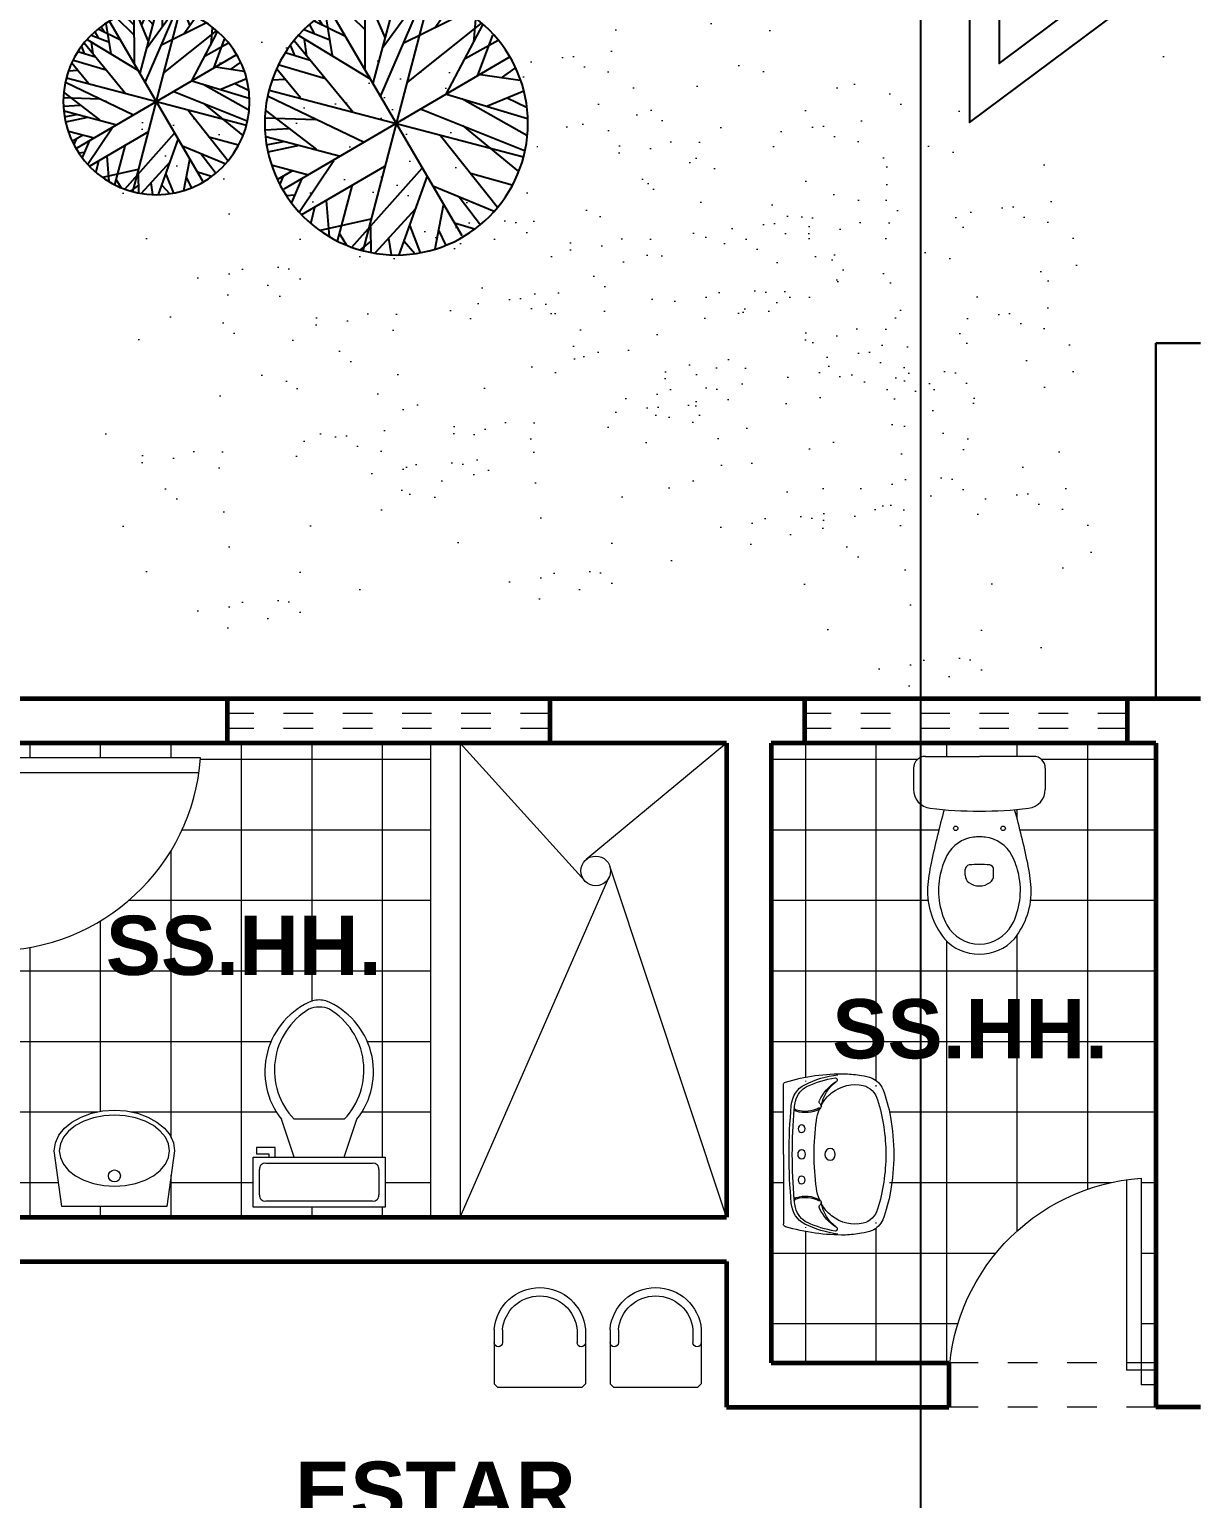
# Model space of a CAD drawing. Header units: millimetres. Extents: x 287 to 445, y 520 to 576.
# Drawn here: x 319.427 to 323.356, y 565.159 to 570.118 of the extents above; entities that cross this region are included whole.
import ezdxf

# ---------------------------------------------------------------- set-up
doc = ezdxf.new("R2010")
doc.units = ezdxf.units.MM
doc.header["$LTSCALE"] = 0.015
doc.linetypes.add('DASHED2', pattern=[9.525, 6.35, -3.175])
doc.layers.add('01 Corte', color=10, linetype='Continuous')
doc.layers.add('puntos alameda', color=94, linetype='Continuous')
for name, color, linetype, lineweight in [('Muebles', 11, 'Continuous', 20), ('Muros', 41, 'Continuous', 60), ('Muros Bajos', 20, 'Continuous', 30), ('pasto', 56, 'Continuous', 5), ('Proyecciones', 46, 'Continuous', 0), ('Puertas', 31, 'Continuous', 20), ('Texto', 133, 'Continuous', 20), ('Texturas', 38, 'Continuous', 0), ('Ventanas', 130, 'Continuous', 20)]:
    doc.layers.add(name, color=color, linetype=linetype, lineweight=lineweight)
pattern_1 = [(0, (-85.85927, 32.8258), (0, 0.238125), []), (90, (-85.85927, 32.8258), (-0.238125, 1e-17), [])]

# ---------------------------------------------------------------- blocks, each defined once
blk = doc.blocks.new('sila')
at = {"layer": 'Muebles'}
for p, q in [((422.0537, 545.4777), (421.9238, 545.3478)), ((422.0726, 545.457), (422.0418, 545.4262)), ((421.9238, 545.332), (421.9238, 545.3478)), ((422.1258, 545.1301), (421.9238, 545.332)), ((422.2715, 545.2599), (422.1416, 545.1301)), ((422.2508, 545.2788), (422.22, 545.248)), ((422.1416, 545.1301), (422.1258, 545.1301))]:
    blk.add_line(p, q, dxfattribs=at)
for centre, radius, start, end in [((422.1531, 545.3593), 0.1546, 319.9791, 130.0209), ((422.1531, 545.3593), 0.1266, 320.5027, 129.4973), ((422.0319, 545.4361), 0.014, 135, 315), ((422.2299, 545.2381), 0.014, 135, 315)]:
    blk.add_arc(centre, radius, start, end, dxfattribs=at)
blk = doc.blocks.new('P02')
at = {"layer": 'Proyecciones', "linetype": 'DASHED2'}
for p, q in [((454.1652, 543.0906), (454.8652, 543.0906)), ((454.1652, 542.9406), (454.8652, 542.9406))]:
    blk.add_line(p, q, dxfattribs=at)
at = {"layer": 'Puertas'}
for p, q in [((454.2152, 543.7138), (454.2152, 543.0156)), ((454.2652, 543.7084), (454.2652, 543.0656)), ((454.1652, 543.0656), (454.2652, 543.0656)), ((454.1652, 543.0156), (454.2152, 543.0156))]:
    blk.add_line(p, q, dxfattribs=at)
blk.add_arc((454.1652, 543.0156), 0.7, 0, 85.904, dxfattribs=at)
blk = doc.blocks.new('lavado 02')
at = {"layer": 'Muebles', "linetype": 'Continuous'}
for p, q in [((419.4792, 542.2666), (419.5047, 542.4545)), ((419.5047, 542.4545), (419.859, 542.4545)), ((419.5047, 542.4542), (419.5048, 542.4542)), ((419.8588, 542.4542), (419.859, 542.4542)), ((419.859, 542.4545), (419.885, 542.2666)), ((419.6106, 542.3771), (419.5784, 542.3661)), ((419.6455, 542.384), (419.6106, 542.3771)), ((419.6818, 542.3863), (419.6455, 542.384)), ((419.7182, 542.384), (419.6818, 542.3863)), ((419.7531, 542.3771), (419.7182, 542.384)), ((419.7853, 542.3661), (419.7531, 542.3771)), ((419.527, 542.3331), (419.5098, 542.3124)), ((419.5502, 542.3512), (419.527, 542.3331)), ((419.5784, 542.3661), (419.5502, 542.3512)), ((419.8135, 542.3512), (419.7853, 542.3661)), ((419.8367, 542.3331), (419.8135, 542.3512)), ((419.8539, 542.3124), (419.8367, 542.3331)), ((419.4992, 542.2899), (419.4961, 542.2666)), ((419.5098, 542.3124), (419.4992, 542.2899)), ((419.8645, 542.2899), (419.8539, 542.3124)), ((419.868, 542.2666), (419.8645, 542.2899)), ((419.4826, 542.2399), (419.4792, 542.2666)), ((419.4942, 542.2142), (419.4826, 542.2399)), ((419.4961, 542.2666), (419.4992, 542.2432)), ((419.4992, 542.2432), (419.5098, 542.2208)), ((419.8539, 542.2208), (419.8645, 542.2432)), ((419.8645, 542.2432), (419.868, 542.2666)), ((419.8811, 542.2399), (419.8695, 542.2142)), ((419.885, 542.2666), (419.8811, 542.2399)), ((419.5129, 542.1906), (419.4942, 542.2142)), ((419.5098, 542.2208), (419.527, 542.2001)), ((419.5382, 542.1698), (419.5129, 542.1906)), ((419.527, 542.2001), (419.5502, 542.1819)), ((419.5502, 542.1819), (419.5784, 542.167)), ((419.7853, 542.167), (419.8135, 542.1819)), ((419.8135, 542.1819), (419.8367, 542.2001)), ((419.8507, 542.1906), (419.8255, 542.1698)), ((419.8367, 542.2001), (419.8539, 542.2208)), ((419.8695, 542.2142), (419.8507, 542.1906)), ((419.569, 542.1528), (419.5382, 542.1698)), ((419.6041, 542.1402), (419.569, 542.1528)), ((419.5784, 542.167), (419.6106, 542.156)), ((419.6422, 542.1324), (419.6041, 542.1402)), ((419.6106, 542.156), (419.6455, 542.1492)), ((419.6818, 542.1298), (419.6422, 542.1324)), ((419.6455, 542.1492), (419.6818, 542.1469)), ((419.6818, 542.1469), (419.7182, 542.1492)), ((419.7215, 542.1324), (419.6818, 542.1298)), ((419.7182, 542.1492), (419.7531, 542.156)), ((419.7596, 542.1402), (419.7215, 542.1324)), ((419.7531, 542.156), (419.7853, 542.167)), ((419.7947, 542.1528), (419.7596, 542.1402)), ((419.8255, 542.1698), (419.7947, 542.1528))]:
    blk.add_line(p, q, dxfattribs=at)
blk.add_circle((419.6818, 542.3518), 0.0203, dxfattribs=at)
blk = doc.blocks.new('inodoro 02')
at = {"layer": 'Muebles'}
for p, q in [((418.6054, 542.4578, 0.0856), (418.6054, 542.9032, 0.0856)), ((418.6054, 542.9032, 0.0856), (418.7751, 542.9032, 0.0856)), ((418.6478, 542.882, 0.0856), (418.7327, 542.882, 0.0856)), ((418.7751, 542.9032, 0.0856), (418.7751, 542.4578, 0.0856)), ((418.8069, 542.8926, 0.0856), (418.7857, 542.8926, 0.0856)), ((418.7857, 542.8926, 0.0856), (418.7857, 542.8502, 0.0856)), ((418.8069, 542.829, 0.0856), (418.8069, 542.8926, 0.0856)), ((418.6266, 542.5002, 0.0856), (418.6266, 542.8608, 0.0856)), ((418.7539, 542.8608, 0.0856), (418.7539, 542.5002, 0.0856)), ((418.7857, 542.8502, 0.0856), (418.7751, 542.8502, 0.0856)), ((418.7751, 542.829, 0.0856), (418.8069, 542.829, 0.0856)), ((418.7751, 542.7654, 0.0856), (418.9024, 542.8078, 0.0856)), ((418.9024, 542.5957, 0.0856), (418.9024, 542.7654, 0.0856)), ((418.7751, 542.5957, 0.0856), (418.9024, 542.5532, 0.0856)), ((418.7327, 542.479, 0.0856), (418.6478, 542.479, 0.0856)), ((418.7751, 542.4578, 0.0856), (418.6054, 542.4578, 0.0856))]:
    blk.add_line(p, q, dxfattribs=at)
for centre, radius, start, end in [((418.6452, 542.8635, 0.0856), 0.0187, 81.8699, 188.1301), ((418.7353, 542.8635, 0.0856), 0.0187, 351.8699, 98.1301), ((419.0632, 542.6059, 0.0856), 0.2581, 22.0286, 128.5309), ((419.0682, 542.5914, 0.0856), 0.2403, 31.0532, 133.6323), ((419.1967, 542.6805, 0.0856), 0.0848, 335.7318, 24.2682), ((419.2205, 542.6805, 0.0856), 0.0848, 344.8605, 15.1395), ((419.0632, 542.7552, 0.0856), 0.2581, 231.4693, 337.9716), ((419.0682, 542.7696, 0.0856), 0.2403, 226.3679, 328.947), ((418.6452, 542.4976, 0.0856), 0.0187, 171.8699, 278.1301), ((418.7353, 542.4976, 0.0856), 0.0187, 261.8699, 8.1301)]:
    blk.add_arc(centre, radius, start, end, dxfattribs=at)
blk = doc.blocks.new('lavado01')
at = {"layer": 'Muebles'}
for q in [(431.0722, 547.9867), (431.0722, 547.5185)]:
    blk.add_line((431.0722, 547.7526), q, dxfattribs=at)
for centre, major_axis, start_param, end_param in [((430.8705, 547.1605), (0, -0.8644), 2.885319, 3.151657), ((430.7978, 547.9372), (0, -0.0778), 3.509542, 4.233442), ((430.8158, 547.913), (0, -0.0735), 3.344376, 4.377766), ((430.8276, 547.8298), (0, -0.1902), 3.251717, 3.471059), ((430.8305, 547.8326), (0, -0.1556), 2.530502, 3.344376), ((430.897, 547.3344), (0, -0.6916), 3.197279, 3.285244), ((430.8462, 547.5919), (0, -0.4322), 2.729477, 3.031053), ((430.897, 548.0045), (0, -0.00692), 3.004018, 5.780923), ((430.8263, 547.8598), (0, -0.1582), 2.058891, 2.638863), ((430.8305, 547.8883), (0, -0.1313), 1.774316, 2.565809), ((430.8462, 547.5919), (0, -0.4234), 2.745531, 3.004018), ((430.9648, 547.9108), (0, -0.0778), 1.848555, 2.745531), ((430.9695, 547.9091), (0, -0.086), 1.671495, 2.729477), ((431.063, 547.9867), (0, -0.0104), 1.570796, 2.885319), ((431.162, 547.7737), (0, -0.5187), 4.317781, 4.509376), ((431.2259, 547.7526), (0, -0.5619), 4.377766, 4.712389), ((430.8393, 547.8467), (0, -0.1383), 2.12516, 2.530502), ((430.9437, 547.9299), (0, -0.00864), 0.655353, 2.058891), ((430.8982, 547.8895), (0, -0.1556), 1.699459, 1.848555), ((431.2758, 547.7526), (0, -0.6483), 4.517416, 4.712389), ((430.954, 547.9149), (0, -0.0104), 3.796945, 5.851261), ((430.9512, 547.9082), (0, -0.00134), 2.680944, 4.925095), ((430.9984, 548.0232), (0, -0.1297), -0.432135, 0.265821), ((430.8393, 547.8467), (0, -0.1383), 1.718468, 2.006825), ((430.9984, 548.0232), (0, -0.1253), -0.432135, 0.265821), ((431.0266, 547.9126), (0, -0.0104), 0.114993, 1.263752), ((431.0263, 547.9081), (0, -0.0104), 0.265821, 1.699459), ((429.593, 547.7526), (0, -1.6303), 1.570796, 1.664023), ((429.593, 547.7526), (0, -1.6425), 1.570796, 1.671495), ((430.2769, 547.7526), (0, -0.778), 1.570796, 1.718468), ((431.2758, 547.7526), (0, -0.6483), 4.712389, 4.907362), ((431.2259, 547.7526), (0, -0.5619), -1.570796, -1.236173), ((430.2769, 547.7526), (0, -0.778), 1.423124, 1.570796), ((429.593, 547.7526), (0, -1.6303), 1.47757, 1.570796), ((429.593, 547.7526), (0, -1.6425), 1.470097, 1.570796), ((430.8393, 547.6585), (0, -0.1383), 1.134768, 1.423124), ((431.162, 547.7316), (0, -0.5187), -1.367783, -1.176189), ((430.8305, 547.6169), (0, -0.1313), 0.575783, 1.367277), ((430.8393, 547.6585), (0, -0.1383), 0.61109, 1.016433), ((430.954, 547.5904), (0, -0.0104), 3.573517, 5.627833), ((430.9437, 547.5753), (0, -0.00864), 1.082702, 2.48624), ((430.9512, 547.5971), (0, -0.00134), 4.499683, 6.743833), ((430.9984, 547.4821), (0, -0.1297), 2.875772, 3.573728), ((430.9984, 547.4821), (0, -0.1253), 2.875772, 3.573728), ((430.9695, 547.5962), (0, -0.086), 0.412116, 1.470097), ((431.0266, 547.5927), (0, -0.0104), 1.87784, 3.0266), ((431.0263, 547.5972), (0, -0.0104), 1.442133, 2.875772), ((430.8982, 547.6158), (0, -0.1556), 1.293038, 1.442133), ((430.7978, 547.568), (0, -0.0778), -1.09185, -0.36795), ((430.8158, 547.5922), (0, -0.0735), -1.236173, -0.202783), ((430.8305, 547.6727), (0, -0.1556), -0.202783, 0.61109), ((430.8263, 547.6454), (0, -0.1582), 0.502729, 1.082702), ((430.9648, 547.5945), (0, -0.0778), 0.396061, 1.293038), ((430.8276, 547.6754), (0, -0.1902), -0.329466, -0.110124), ((430.897, 548.1708), (0, -0.6916), -0.143651, -0.055686), ((430.8705, 548.3447), (0, -0.8644), -0.010064, 0.256274), ((430.8462, 547.9134), (0, -0.4322), 0.11054, 0.412116), ((430.897, 547.5008), (0, -0.00692), 3.643855, 6.42076), ((430.8462, 547.9133), (0, -0.4234), 0.137574, 0.396061), ((431.063, 547.5185), (0, -0.0104), 0.256274, 1.570796)]:
    blk.add_ellipse(centre, major_axis=major_axis, ratio=0.888889, start_param=start_param, end_param=end_param, dxfattribs=at)
for centre, major_axis in [((431.0107, 547.8391), (0, -0.013)), ((430.9147, 547.7526), (0, -0.0199)), ((431.0107, 547.7526), (0, -0.0151)), ((431.0107, 547.6662), (0, -0.013))]:
    blk.add_ellipse(centre, major_axis=major_axis, ratio=0.888889, dxfattribs=at)
blk = doc.blocks.new('Inodoro01')
at = {"layer": 'Muebles'}
for p, q in [((431.0297, 548.5726), (430.9581, 548.5726)), ((431.0697, 548.5326), (431.0697, 548.3501)), ((430.6681, 548.3981), (430.6881, 548.3981)), ((431.0697, 548.1676), (431.0697, 548.3501)), ((430.6681, 548.3021), (430.6881, 548.3021)), ((431.0297, 548.1276), (430.9581, 548.1276))]:
    blk.add_line(p, q, dxfattribs=at)
for centre in [(430.8267, 548.4301), (430.8267, 548.2701)]:
    blk.add_circle(centre, 0.0075, dxfattribs=at)
for centre, radius, start, end in [((430.9581, 548.5086), 0.064, 90, 173.2069), ((431.0297, 548.5326), 0.04, 0, 90), ((430.6163, 548.2653), 0.26, 87.6972, 128.7131), ((430.581, 547.9269), 0.6, 77.7093, 85.6206), ((430.6168, 548.2388), 0.2497, 77.6166, 117.7303), ((430.62, 548.2378), 0.25, 62.5973, 78.3805), ((430.2071, 546.064), 2.5, 74.1539, 78.4256), ((432.2887, 548.3501), 1.404, 173.2069, 180), ((430.5617, 548.3501), 0.16, 132.4362, 180), ((430.5617, 548.3501), 0.1256, 119.1161, 180), ((430.6818, 548.3571), 0.1156, 6.2419, 62.5973), ((430.6921, 548.3501), 0.06, 143.1301, 180), ((430.6681, 548.3681), 0.03, 90, 143.1301), ((430.6881, 548.3831), 0.015, 6.6492, 90), ((430.4051, 548.3501), 0.3, 0, 6.6492), ((430.5617, 548.3501), 0.16, 180, 227.5638), ((430.5617, 548.3501), 0.1256, 180, 240.8839), ((430.6921, 548.3501), 0.06, 180, 216.8699), ((430.4051, 548.3501), 0.3, 353.3508, 0), ((430.6818, 548.3431), 0.1156, 297.4027, 353.7581), ((430.6178, 548.3501), 0.18, 0, 6.2419), ((430.6178, 548.3501), 0.18, 353.7581, 0), ((432.2887, 548.3501), 1.404, 180, 186.7931), ((430.6681, 548.3321), 0.03, 216.8699, 270), ((430.6881, 548.3171), 0.015, 270, 353.3508), ((430.6163, 548.4349), 0.26, 231.2869, 272.3028), ((430.6168, 548.4614), 0.2497, 242.2697, 282.3834), ((430.62, 548.4624), 0.25, 281.6195, 297.4027), ((430.2071, 550.6363), 2.5, 281.5744, 285.8461), ((430.581, 548.7734), 0.6, 274.3794, 282.2907), ((430.9581, 548.1916), 0.064, 186.7931, 270), ((431.0297, 548.1676), 0.04, 270, 0)]:
    blk.add_arc(centre, radius, start, end, dxfattribs=at)
blk = doc.blocks.new('Tree - deciduous plan')
for p, q in [((-26.4472, 46.5894), (-26.2712, 53.8116)), ((-22.0458, 42.0753), (-16.5881, 57.6486)), ((-21.1656, 55.8436), (-0.0388, 45.0094)), ((-12.5388, 54.9406), (-7.9613, 59.4546)), ((-12.3627, 32.1443), (-12.5388, 58.7776)), ((-5.3205, 59.6806), (16.5105, 16.7963)), ((2.426, 54.9406), (-1.4472, 59.9056)), ((0, 59.9996), (0, -60)), ((0.4894, 48.6208), (3.6584, 59.6806)), ((18.2711, 35.5298), (5.419, 59.6806)), ((9.8203, 51.5549), (12.8133, 58.5516)), ((19.6795, 19.5047), (16.3344, 57.6486)), ((17.0387, 51.1035), (23.2006, 55.1666)), ((17.7429, 43.6552), (25.4894, 54.2636)), ((-37.0107, 47.0408), (-35.25, 35.5298)), ((-32.6092, 50.4264), (-23.2782, 23.5674)), ((-31.2008, 51.1035), (-0.2149, 20.1818)), ((31.6513, 50.8778), (30.2429, 30.5643)), ((31.1232, 42.5267), (35.8767, 48.1693)), ((-43.8768, 36.4326), (-44.405, 40.2696)), ((42, 42), (-42, -42)), ((42, -42), (-42, 42)), ((-40.1797, 44.558), (-36.4825, 43.2038)), ((-45.8134, 38.2383), (-40.5318, 33.0471)), ((36.2288, 25.1474), (48.9049, 35.0784)), ((37.1091, 37.1098), (46.6161, 37.5612)), ((-53.2078, 27.4044), (-40.1797, 20.859)), ((-49.8627, 32.8214), (-32.7853, 32.8214)), ((23.3767, 23.3417), (53.3063, 27.4044)), ((-32.2571, 20.6333), (-59.1937, 9.348)), ((-56.0247, 20.859), (-20.8134, 20.859)), ((-54.7923, 24.4702), (-47.75, 21.0847)), ((54.3626, 25.3731), (20.9119, 0.3198)), ((-57.081, 17.9248), (-47.0458, 14.7649)), ((38.5175, 13.4107), (58.2359, 13.6364)), ((-59.7219, 2.8025), (-12.0106, 12.0565)), ((-58.6656, 12.7336), (-35.9543, 7.5424)), ((29.3626, -6.6771), (59.4682, 7.091)), ((-54.6162, -24.7335), (-20.2853, 0.0941)), ((-60, 0), (60, 0)), ((-59.7219, -4.8714), (-54.2641, -6.6771)), ((-45.2853, -0.1316), (-59.0177, -10.0627)), ((9.2922, -9.1598), (59.6443, -2.8401)), ((-58.4895, -12.3197), (-36.4825, -11.6426)), ((-10.074, -10.0627), (-2.5036, -59.7178)), ((26.3697, -18.4138), (58.9401, -9.8369)), ((-57.081, -18.4138), (-45.2853, -17.9624)), ((-52.6797, -18.188), (-55.4966, -22.0251)), ((-53.2078, -27.442), (-16.7641, -16.6081)), ((-47.2219, -19.3166), (-50.2148, -26.3135)), ((-14.8275, -15.0282), (-14.6515, -57.6865)), ((-0.0388, -19.0909), (25.8415, -53.8495)), ((18.6232, -18.6394), (26.7218, -53.3981)), ((18.7992, -18.6394), (57.3556, -17.2853)), ((38.1654, -18.188), (52.426, -29.0219)), ((-35.9543, -22.4765), (-44.0529, -40.5329)), ((-19.9331, -20.2194), (-28.5599, -52.721)), ((45.9119, -24.0564), (55.595, -22.2508)), ((-38.9472, -29.0219), (-51.4472, -30.6018)), ((-46.5177, -30.1504), (-49.5106, -33.536)), ((-32.4331, -32.4075), (-48.1021, -35.5674)), ((-14.6515, -32.1818), (-3.912, -59.4922)), ((30.419, -30.1504), (32.3556, -50.0125)), ((31.4753, -31.279), (49.6091, -33.3103)), ((41.5105, -32.6332), (46.088, -38.0501)), ((-43.7008, -34.6645), (-46.6937, -37.373)), ((-24.6867, -37.8244), (-38.7712, -45.7241)), ((-14.6515, -36.2445), (-27.6797, -52.9467)), ((-6.2008, -36.2445), (17.919, -57.0094)), ((22.8485, -36.4702), (35.3485, -48.4326)), ((-26.2712, -43.9185), (-34.7219, -48.6583)), ((-21.5177, -45.4984), (-19.9331, -56.1065)), ((5.9471, -46.6269), (10.5246, -58.5893)), ((24.7852, -44.8213), (23.0246, -54.978)), ((-14.6515, -47.3041), (-25.0388, -54.3009)), ((-8.4895, -47.5298), (-11.4825, -58.5893)), ((-6.3768, -52.721), (-9.3698, -58.815)), ((8.4119, -53.1724), (3.8344, -59.4922))]:
    blk.add_line(p, q)
blk.add_circle((0, 0), 60)

msp = doc.modelspace()

# ---------------------------------------------------------------- hatches: boundary and pattern name
at = {"layer": 'pasto', "ltscale": 0.3}
h = msp.add_hatch(dxfattribs=at)
h.set_pattern_fill('AR-SAND', color=256, scale=0.008, style=0)
h.set_pattern_definition([(37.5, (339.50892, 350.51478), (-0.01280025, 0.3915306), [0, -0.308864, 0, -0.34544, 0, -0.3302]), (7.5, (339.5089, 350.5148), (0.3596186, 0.5734601), [0, -0.166624, 0, -0.278384, 0, -0.10668]), (327.5, (339.259, 350.51478), (0.6327939, 0.00114975), [0, -0.1016, 0, -0.36576, 0, -0.47752]), (317.5, (339.259, 350.5148), (0.6108452, 0.1783435), [0, -0.0508, 0, -0.239776, 0, -0.27432])])
edge = h.paths.add_edge_path()
edge.add_arc((323.573, 570.3692), 0.5882, 0, 360)
h = msp.add_hatch(dxfattribs=at)
h.set_pattern_fill('AR-SAND', color=256, scale=0.008, style=0)
h.set_pattern_definition([(37.5, (336.8404, 350.0576), (-0.01280025, 0.3915306), [0, -0.308864, 0, -0.34544, 0, -0.3302]), (7.5, (336.8404, 350.0576), (0.3596186, 0.5734601), [0, -0.166624, 0, -0.278384, 0, -0.10668]), (327.5, (336.59047, 350.0576), (0.6327939, 0.00114975), [0, -0.1016, 0, -0.36576, 0, -0.47752]), (317.5, (336.5905, 350.0576), (0.6108452, 0.1783435), [0, -0.0508, 0, -0.239776, 0, -0.27432])])
edge = h.paths.add_edge_path()
edge.add_arc((320.9045, 569.9121), 0.5882, 0, 360)
h = msp.add_hatch(dxfattribs=at)
h.set_pattern_fill('AR-SAND', color=256, scale=0.008, style=0)
h.set_pattern_definition([(37.5, (336.07412, 349.90137), (-0.01280025, 0.3915306), [0, -0.308864, 0, -0.34544, 0, -0.3302]), (7.5, (336.0741, 349.90137), (0.3596186, 0.5734601), [0, -0.166624, 0, -0.278384, 0, -0.10668]), (327.5, (335.8242, 349.90137), (0.6327939, 0.00114975), [0, -0.1016, 0, -0.36576, 0, -0.47752]), (317.5, (335.8242, 349.9014), (0.6108452, 0.1783435), [0, -0.0508, 0, -0.239776, 0, -0.27432])])
edge = h.paths.add_edge_path()
edge.add_arc((320.1382, 569.7558), 0.5882, 0, 360)
h = msp.add_hatch(dxfattribs=at)
h.set_pattern_fill('AR-SAND', color=256, scale=0.008, style=0)
h.set_pattern_definition([(37.5, (337.68486, 349.8222), (-0.01280025, 0.3915306), [0, -0.308864, 0, -0.34544, 0, -0.3302]), (7.5, (337.68486, 349.8222), (0.3596186, 0.5734601), [0, -0.166624, 0, -0.278384, 0, -0.10668]), (327.5, (337.43492, 349.8222), (0.6327939, 0.00114975), [0, -0.1016, 0, -0.36576, 0, -0.47752]), (317.5, (337.4349, 349.8222), (0.6108452, 0.1783435), [0, -0.0508, 0, -0.239776, 0, -0.27432])])
edge = h.paths.add_edge_path()
edge.add_arc((321.749, 569.6767), 0.5882, 0, 360)
h = msp.add_hatch(dxfattribs=at)
h.set_pattern_fill('AR-SAND', color=256, scale=0.008, style=0)
h.set_pattern_definition([(37.5, (338.32528, 349.55003), (-0.01280025, 0.3915306), [0, -0.308864, 0, -0.34544, 0, -0.3302]), (7.5, (338.3253, 349.55003), (0.3596186, 0.5734601), [0, -0.166624, 0, -0.278384, 0, -0.10668]), (327.5, (338.07535, 349.55003), (0.6327939, 0.00114975), [0, -0.1016, 0, -0.36576, 0, -0.47752]), (317.5, (338.07535, 349.55), (0.6108452, 0.1783435), [0, -0.0508, 0, -0.239776, 0, -0.27432])])
edge = h.paths.add_edge_path()
edge.add_arc((322.3894, 569.4045), 0.5882, 0, 360)
h = msp.add_hatch(dxfattribs=at)
h.set_pattern_fill('AR-SAND', color=256, scale=0.008, style=0)
h.set_pattern_definition([(37.5, (337.51974, 349.49462), (-0.01280025, 0.3915306), [0, -0.308864, 0, -0.34544, 0, -0.3302]), (7.5, (337.51974, 349.4946), (0.3596186, 0.5734601), [0, -0.166624, 0, -0.278384, 0, -0.10668]), (327.5, (337.2698, 349.49462), (0.6327939, 0.00114975), [0, -0.1016, 0, -0.36576, 0, -0.47752]), (317.5, (337.2698, 349.4946), (0.6108452, 0.1783435), [0, -0.0508, 0, -0.239776, 0, -0.27432])])
edge = h.paths.add_edge_path()
edge.add_arc((321.5838, 569.3491), 0.5882, 0, 360)
h = msp.add_hatch(dxfattribs=at)
h.set_pattern_fill('AR-SAND', color=256, scale=0.008, style=0)
h.set_pattern_definition([(37.5, (336.66162, 349.24138), (-0.01280025, 0.3915306), [0, -0.308864, 0, -0.34544, 0, -0.3302]), (7.5, (336.6616, 349.2414), (0.3596186, 0.5734601), [0, -0.166624, 0, -0.278384, 0, -0.10668]), (327.5, (336.41168, 349.24138), (0.6327939, 0.00114975), [0, -0.1016, 0, -0.36576, 0, -0.47752]), (317.5, (336.4117, 349.2414), (0.6108452, 0.1783435), [0, -0.0508, 0, -0.239776, 0, -0.27432])])
edge = h.paths.add_edge_path()
edge.add_arc((320.7257, 569.0958), 0.5882, 0, 360)
h = msp.add_hatch(dxfattribs=at)
h.set_pattern_fill('AR-SAND', color=256, scale=0.008, style=0)
h.set_pattern_definition([(37.5, (338.31374, 349.19075), (-0.01280025, 0.3915306), [0, -0.308864, 0, -0.34544, 0, -0.3302]), (7.5, (338.31374, 349.19075), (0.3596186, 0.5734601), [0, -0.166624, 0, -0.278384, 0, -0.10668]), (327.5, (338.0638, 349.19075), (0.6327939, 0.00114975), [0, -0.1016, 0, -0.36576, 0, -0.47752]), (317.5, (338.0638, 349.19075), (0.6108452, 0.1783435), [0, -0.0508, 0, -0.239776, 0, -0.27432])])
edge = h.paths.add_edge_path()
edge.add_arc((322.3778, 569.0452), 0.5882, 0, 360)
h = msp.add_hatch(dxfattribs=at)
h.set_pattern_fill('AR-SAND', color=256, scale=0.008, style=0)
h.set_pattern_definition([(37.5, (337.84014, 349.0597), (-0.01280025, 0.3915306), [0, -0.308864, 0, -0.34544, 0, -0.3302]), (7.5, (337.84014, 349.0597), (0.3596186, 0.5734601), [0, -0.166624, 0, -0.278384, 0, -0.10668]), (327.5, (337.5902, 349.0597), (0.6327939, 0.00114975), [0, -0.1016, 0, -0.36576, 0, -0.47752]), (317.5, (337.5902, 349.0597), (0.6108452, 0.1783435), [0, -0.0508, 0, -0.239776, 0, -0.27432])])
edge = h.paths.add_edge_path()
edge.add_arc((321.9042, 568.9142), 0.5882, 0, 360)
h = msp.add_hatch(dxfattribs=at)
h.set_pattern_fill('AR-SAND', color=256, scale=0.008, style=0)
h.set_pattern_definition([(37.5, (337.12672, 348.87472), (-0.01280025, 0.3915306), [0, -0.308864, 0, -0.34544, 0, -0.3302]), (7.5, (337.1267, 348.8747), (0.3596186, 0.5734601), [0, -0.166624, 0, -0.278384, 0, -0.10668]), (327.5, (336.87678, 348.87472), (0.6327939, 0.00114975), [0, -0.1016, 0, -0.36576, 0, -0.47752]), (317.5, (336.8768, 348.8747), (0.6108452, 0.1783435), [0, -0.0508, 0, -0.239776, 0, -0.27432])])
edge = h.paths.add_edge_path()
edge.add_arc((321.1908, 568.7292), 0.5882, 0, 360)
h = msp.add_hatch(dxfattribs=at)
h.set_pattern_fill('AR-SAND', color=256, scale=0.008, style=0)
h.set_pattern_definition([(37.5, (336.07412, 348.77694), (-0.01280025, 0.3915306), [0, -0.308864, 0, -0.34544, 0, -0.3302]), (7.5, (336.0741, 348.77694), (0.3596186, 0.5734601), [0, -0.166624, 0, -0.278384, 0, -0.10668]), (327.5, (335.8242, 348.77694), (0.6327939, 0.00114975), [0, -0.1016, 0, -0.36576, 0, -0.47752]), (317.5, (335.8242, 348.77694), (0.6108452, 0.1783435), [0, -0.0508, 0, -0.239776, 0, -0.27432])])
edge = h.paths.add_edge_path()
edge.add_arc((320.1382, 568.6314), 0.5882, 0, 360)
h = msp.add_hatch(dxfattribs=at)
h.set_pattern_fill('AR-SAND', color=256, scale=0.008, style=0)
h.set_pattern_definition([(37.5, (338.37514, 348.5814), (-0.01280025, 0.3915306), [0, -0.308864, 0, -0.34544, 0, -0.3302]), (7.5, (338.37514, 348.5814), (0.3596186, 0.5734601), [0, -0.166624, 0, -0.278384, 0, -0.10668]), (327.5, (338.1252, 348.5814), (0.6327939, 0.00114975), [0, -0.1016, 0, -0.36576, 0, -0.47752]), (317.5, (338.1252, 348.5814), (0.6108452, 0.1783435), [0, -0.0508, 0, -0.239776, 0, -0.27432])])
edge = h.paths.add_edge_path()
edge.add_arc((322.4392, 568.4359), 0.5882, 0, 360)
at = {"layer": 'Texturas'}
h = msp.add_hatch(dxfattribs=at)
h.set_pattern_fill('NET,_O', color=256, scale=0.075)
h.set_pattern_definition(pattern_1)
h.paths.add_polyline_path([(320.7819, 567.7088), (319.3819, 567.7088), (319.3819, 567.6588), (320.0051, 567.6588, -0.362752), (319.3819, 567.0128), (319.3819, 567.0088), (319.3819, 566.1088), (320.7819, 566.1088)])
h.paths.add_polyline_path([(320.4281, 566.8392, -0.501323), (320.5332, 566.4391), (320.4908, 566.3118), (320.6286, 566.3118), (320.6286, 566.1421), (320.1832, 566.1421), (320.1832, 566.3118), (320.2362, 566.3118), (320.2362, 566.3224), (320.1938, 566.3224), (320.1938, 566.3436), (320.2574, 566.3436), (320.2574, 566.3118), (320.3211, 566.3118), (320.2786, 566.4391, -0.501317), (320.3837, 566.8392, -0.132891)], flags=16)
h.paths.add_polyline_path([(320.4408, 566.8108, -0.48008), (320.4908, 566.4391), (320.3211, 566.4391, -0.48008), (320.371, 566.8108, -0.215004)], flags=0)
h.paths.add_polyline_path([(320.5862, 566.2906, -0.5), (320.6074, 566.2694), (320.6074, 566.1845, -0.5), (320.5862, 566.1633), (320.2256, 566.1633, -0.5), (320.2044, 566.1845), (320.2044, 566.2694, -0.5), (320.2256, 566.2906)], flags=0)
h.paths.add_polyline_path([(319.8581, 566.4299), (319.8833, 566.4092), (319.9021, 566.3855), (319.9136, 566.3599), (319.9171, 566.3332), (319.8915, 566.1453), (319.5373, 566.1453), (319.5113, 566.3332), (319.5152, 566.3599), (319.5267, 566.3855), (319.5455, 566.4092), (319.5708, 566.4299), (319.6016, 566.4469), (319.6367, 566.4596), (319.6748, 566.4673), (319.7144, 566.47), (319.754, 566.4673), (319.7922, 566.4596), (319.8273, 566.4469)], flags=16)
h.paths.add_polyline_path([(319.8461, 566.4178), (319.8692, 566.3997), (319.8864, 566.379), (319.897, 566.3565), (319.9002, 566.3332), (319.897, 566.3098), (319.8864, 566.2874), (319.8692, 566.2667), (319.8461, 566.2485), (319.8179, 566.2337), (319.7857, 566.2226), (319.7507, 566.2158), (319.7144, 566.2135), (319.6781, 566.2158), (319.6432, 566.2226), (319.611, 566.2337), (319.5827, 566.2485), (319.5596, 566.2667), (319.5424, 566.2874), (319.5318, 566.3098), (319.5282, 566.3332), (319.5318, 566.3565), (319.5424, 566.379), (319.5596, 566.3997), (319.5827, 566.4178), (319.611, 566.4327), (319.6432, 566.4438), (319.6781, 566.4506), (319.7144, 566.4529), (319.7507, 566.4506), (319.7857, 566.4438), (319.8179, 566.4327)], flags=0)
h.paths.add_polyline_path([(319.7347, 566.2479, -1), (319.6941, 566.2479, -1)], flags=0)
h.paths.add_polyline_path([(319.6751, 567.1514), (320.6272, 567.1514), (320.6272, 566.8944), (319.6751, 566.8944)], flags=25)
h = msp.add_hatch(dxfattribs=at)
h.set_pattern_fill('NET,_O', color=256, scale=0.075)
h.set_pattern_definition(pattern_1)
h.paths.add_polyline_path([(323.2319, 567.7088), (321.9319, 567.7088), (321.9319, 565.6174), (322.5319, 565.6174), (322.5359, 565.6174, -0.362752), (323.1819, 566.2406), (323.1819, 565.6174), (323.2319, 565.6174)])
h.paths.add_polyline_path([(322.7985, 567.3032, -0.034533), (322.8105, 567.2213, -0.180901), (322.7536, 567.0483, -0.210568), (322.6355, 566.9962, -0.210568), (322.5175, 567.0483, -0.180901), (322.4605, 567.2213, -0.034533), (322.4725, 567.3032, -0.018641), (322.5167, 567.4843, -0.008455), (322.4695, 567.4891, -0.379899), (322.413, 567.5527), (322.413, 567.6242, -0.414214), (322.453, 567.6642), (322.6355, 567.6642), (322.818, 567.6642, -0.414214), (322.858, 567.6242), (322.858, 567.5527, -0.379899), (322.8016, 567.4891, -0.008455), (322.7544, 567.4843, -0.018641)], flags=16)
h.paths.add_polyline_path([(322.616, 567.3913, 0.250976), (322.5259, 567.3296, 0.068976), (322.503, 567.2649, 0.176838), (322.5258, 567.0951, 0.272087), (322.6355, 567.0307, 0.272087), (322.7453, 567.0951, 0.176838), (322.7681, 567.2649, 0.068976), (322.7452, 567.3296, 0.250976), (322.6551, 567.3913, 0.027242), (322.6355, 567.3924, 0.027242)], flags=0)
h.paths.add_polyline_path([(322.708, 567.4212, -1), (322.723, 567.4212, -1)], flags=0)
h.paths.add_polyline_path([(322.6835, 567.2827), (322.6835, 567.2626, -0.236068), (322.6715, 567.2386, -0.162278), (322.6355, 567.2266, -0.162278), (322.5995, 567.2386, -0.236068), (322.5875, 567.2626), (322.5875, 567.2827, -0.380618), (322.6008, 567.2976, -0.029021), (322.6355, 567.2996, -0.029021), (322.6703, 567.2976, -0.380618)], flags=0)
h.paths.add_polyline_path([(322.548, 567.4212, -1), (322.563, 567.4212, -1)], flags=0)
edge = h.paths.add_edge_path(flags=16)
edge.add_ellipse((322.2481, 566.5053), major_axis=(0, 0.0778), ratio=0.888889, start_angle=297.4416, end_angle=338.918, ccw=False)
edge.add_ellipse((321.8839, 566.3418), major_axis=(0, 0.5187), ratio=0.888889, start_angle=281.6318, end_angle=292.6094, ccw=False)
edge.add_ellipse((321.7701, 566.3207), major_axis=(0, 0.6483), ratio=0.888889, start_angle=270, end_angle=281.1711, ccw=False)
edge.add_ellipse((321.7701, 566.3207), major_axis=(0, 0.6483), ratio=0.888889, start_angle=258.8289, end_angle=270, ccw=False)
edge.add_ellipse((321.8839, 566.2997), major_axis=(0, 0.5187), ratio=0.888889, start_angle=247.3906, end_angle=258.3682, ccw=False)
edge.add_ellipse((322.2481, 566.1361), major_axis=(0, 0.0778), ratio=0.888889, start_angle=201.082, end_angle=242.5584, ccw=False)
edge.add_ellipse((322.2183, 566.2435), major_axis=(0, 0.1902), ratio=0.888889, start_angle=186.3096, end_angle=198.877, ccw=False)
edge.add_ellipse((322.1489, 566.7389), major_axis=(0, 0.6916), ratio=0.888889, start_angle=183.1906, end_angle=188.2306, ccw=False)
edge.add_ellipse((322.1753, 566.9128), major_axis=(0, 0.8644), ratio=0.888889, start_angle=165.3166, end_angle=180.5766, ccw=False)
edge.add_ellipse((321.9829, 566.0866), major_axis=(0, 0.0104), ratio=0.888889, start_angle=90, end_angle=165.3166, ccw=False)
edge.add_line((321.9737, 566.0866), (321.9737, 566.3207))
edge.add_line((321.9737, 566.3207), (321.9737, 566.5548))
edge.add_ellipse((321.9829, 566.5548), major_axis=(0, 0.0104), ratio=0.888889, start_angle=14.6834, end_angle=90, ccw=False)
edge.add_ellipse((322.1753, 565.7286), major_axis=(0, 0.8644), ratio=0.888889, start_angle=359.4234, end_angle=374.6834, ccw=False)
edge.add_ellipse((322.1489, 565.9025), major_axis=(0, 0.6916), ratio=0.888889, start_angle=351.7694, end_angle=356.8094, ccw=False)
edge.add_ellipse((322.2183, 566.3979), major_axis=(0, 0.1902), ratio=0.888889, start_angle=341.123, end_angle=353.6904, ccw=False)
edge = h.paths.add_edge_path(flags=0)
edge.add_ellipse((322.2301, 566.4811), major_axis=(0, 0.0735), ratio=0.888889, start_angle=289.1725, end_angle=348.3814, ccw=False)
edge.add_ellipse((321.82, 566.3207), major_axis=(0, 0.5619), ratio=0.888889, start_angle=270, end_angle=289.1725, ccw=False)
edge.add_ellipse((321.82, 566.3207), major_axis=(0, 0.5619), ratio=0.888889, start_angle=250.8275, end_angle=270, ccw=False)
edge.add_ellipse((322.2301, 566.1603), major_axis=(0, 0.0735), ratio=0.888889, start_angle=191.6186, end_angle=250.8275, ccw=False)
edge.add_ellipse((322.2154, 566.2408), major_axis=(0, 0.1556), ratio=0.888889, start_angle=144.9871, end_angle=191.6186, ccw=False)
edge.add_ellipse((322.2066, 566.2266), major_axis=(0, 0.1383), ratio=0.888889, start_angle=121.7627, end_angle=144.9871, ccw=False)
edge.add_ellipse((322.2154, 566.185), major_axis=(0, 0.1313), ratio=0.888889, start_angle=103.7574, end_angle=147.01)
edge.add_ellipse((322.1489, 566.0688), major_axis=(0, 0.00692), ratio=0.888889, start_angle=172.1176, end_angle=331.1665, ccw=False)
edge.add_ellipse((322.1996, 566.4814), major_axis=(0, 0.4234), ratio=0.888889, start_angle=157.3074, end_angle=172.1176, ccw=False)
edge.add_ellipse((322.0811, 566.1625), major_axis=(0, 0.0778), ratio=0.888889, start_angle=105.9144, end_angle=157.3074, ccw=False)
edge.add_ellipse((322.1476, 566.1839), major_axis=(0, 0.1556), ratio=0.888889, start_angle=97.3718, end_angle=105.9144, ccw=False)
edge.add_ellipse((323.4529, 566.3207), major_axis=(0, 1.6303), ratio=0.888889, start_angle=90, end_angle=95.3415, ccw=False)
edge.add_ellipse((323.4529, 566.3207), major_axis=(0, 1.6303), ratio=0.888889, start_angle=444.6585, end_angle=450, ccw=False)
edge.add_ellipse((322.1476, 566.4576), major_axis=(0, 0.1556), ratio=0.888889, start_angle=434.0856, end_angle=442.6282, ccw=False)
edge.add_ellipse((322.0811, 566.4789), major_axis=(0, 0.0778), ratio=0.888889, start_angle=382.6926, end_angle=434.0856, ccw=False)
edge.add_ellipse((322.1996, 566.16), major_axis=(0, 0.4234), ratio=0.888889, start_angle=367.8824, end_angle=382.6926, ccw=False)
edge.add_ellipse((322.1489, 566.5726), major_axis=(0, 0.00692), ratio=0.888889, start_angle=208.8335, end_angle=367.8824, ccw=False)
edge.add_ellipse((322.2154, 566.4564), major_axis=(0, 0.1313), ratio=0.888889, start_angle=392.99, end_angle=436.2426)
edge.add_ellipse((322.2066, 566.4148), major_axis=(0, 0.1383), ratio=0.888889, start_angle=395.0129, end_angle=418.2373, ccw=False)
edge.add_ellipse((322.2154, 566.4007), major_axis=(0, 0.1556), ratio=0.888889, start_angle=348.3814, end_angle=395.0129, ccw=False)
edge = h.paths.add_edge_path(flags=0)
edge.add_ellipse((322.0475, 566.5913), major_axis=(0, 0.1297), ratio=0.888889, start_angle=204.4168, end_angle=204.7595)
edge.add_ellipse((322.0946, 566.4763), major_axis=(0, 0.00134), ratio=0.888889, start_angle=257.8129, end_angle=386.3932)
edge.add_ellipse((322.0919, 566.483), major_axis=(0, 0.0104), ratio=0.888889, start_angle=204.7475, end_angle=322.4511, ccw=False)
edge = h.paths.add_edge_path(flags=0)
edge.add_ellipse((322.0192, 566.4807), major_axis=(0, 0.0104), ratio=0.888889, start_angle=107.5923, end_angle=173.4114, ccw=False)
edge.add_ellipse((322.0196, 566.4762), major_axis=(0, 0.0104), ratio=0.888889, start_angle=82.6282, end_angle=164.7696)
edge = h.paths.add_edge_path(flags=0)
edge.add_ellipse((322.0919, 566.1585), major_axis=(0, 0.0104), ratio=0.888889, start_angle=217.5489, end_angle=335.2525)
edge.add_ellipse((322.0475, 566.0501), major_axis=(0, 0.1297), ratio=0.888889, start_angle=335.2405, end_angle=335.5832)
edge.add_ellipse((322.0946, 566.1652), major_axis=(0, 0.00134), ratio=0.888889, start_angle=153.6068, end_angle=282.1871)
edge.add_ellipse((322.0475, 566.0501), major_axis=(0, 0.1253), ratio=0.888889, start_angle=335.2405, end_angle=375.2304)
edge.add_ellipse((322.0192, 566.1608), major_axis=(0, 0.0104), ratio=0.888889, start_angle=366.5886, end_angle=432.4077)
edge.add_ellipse((322.0196, 566.1652), major_axis=(0, 0.0104), ratio=0.888889, start_angle=15.2304, end_angle=97.3718, ccw=False)
edge.add_ellipse((322.0475, 566.0501), major_axis=(0, 0.1297), ratio=0.888889, start_angle=335.5832, end_angle=375.2304, ccw=False)
edge.add_ellipse((322.2066, 566.2266), major_axis=(0, 0.1383), ratio=0.888889, start_angle=98.461, end_angle=114.9669, ccw=False)
edge = h.paths.add_edge_path(flags=0)
edge.add_ellipse((322.1312, 566.3207), major_axis=(0, 0.0199), ratio=0.888889, start_angle=0, end_angle=360, ccw=False)
edge = h.paths.add_edge_path(flags=0)
edge.add_ellipse((322.0352, 566.4072), major_axis=(0, 0.013), ratio=0.888889, start_angle=0, end_angle=360, ccw=False)
edge = h.paths.add_edge_path(flags=0)
edge.add_ellipse((322.0352, 566.3207), major_axis=(0, 0.0151), ratio=0.888889, start_angle=0, end_angle=360, ccw=False)
edge = h.paths.add_edge_path(flags=0)
edge.add_ellipse((322.0352, 566.2343), major_axis=(0, 0.013), ratio=0.888889, start_angle=0, end_angle=360, ccw=False)
h.paths.add_polyline_path([(322.1283, 566.8697), (323.0805, 566.8697), (323.0805, 566.6128), (322.1283, 566.6128)], flags=24)

# ---------------------------------------------------------------- linework, layer by layer
at = {"layer": '01 Corte'}
msp.add_line((322.4374, 558.0458), (322.4374, 571.3335), dxfattribs=at)
msp.add_lwpolyline([(322.6022, 571.3011), (322.6022, 569.804), (323.4841, 570.4627), (322.6022, 571.3011)], dxfattribs=at)
msp.add_lwpolyline([(322.7022, 571.068), (322.7022, 570.0035), (323.3293, 570.4719)], close=True, dxfattribs=at)
at = {"layer": 'Muebles'}
for p, q in [((320.7819, 567.7088), (320.7819, 566.1088)), ((320.8819, 567.7088), (321.3029, 567.244)), ((320.8819, 567.7088), (320.8819, 566.1088)), ((321.7819, 567.7088), (321.308, 567.3161)), ((321.7819, 566.1088), (321.3874, 567.2934)), ((320.8819, 566.1088), (321.3857, 567.2575))]:
    msp.add_line(p, q, dxfattribs=at)
msp.add_circle((321.3399, 567.2776), 0.05, dxfattribs=at)
at = {"layer": 'Muros'}
for p, q in [((321.7819, 567.8588), (319.3819, 567.8588)), ((320.0965, 567.7088), (320.0965, 567.8588)), ((321.1856, 567.7088), (321.1856, 567.8588)), ((321.9319, 567.8588), (321.7819, 567.8588)), ((323.3819, 567.8588), (321.9319, 567.8588)), ((322.0463, 567.7088), (322.0463, 567.8588)), ((323.1354, 567.7088), (323.1354, 567.8588)), ((321.7819, 567.7088), (319.2319, 567.7088)), ((321.7819, 567.7088), (321.7819, 566.1088)), ((323.2319, 567.7088), (321.9319, 567.7088)), ((321.9319, 567.7088), (321.9319, 565.6174)), ((323.2319, 567.7088), (323.2319, 565.4674)), ((319.3819, 566.1088), (321.7819, 566.1088)), ((317.0319, 565.9588), (321.7819, 565.9588)), ((321.7819, 565.9588), (321.7819, 565.4674)), ((321.9319, 565.6174), (322.5319, 565.6174)), ((322.5319, 565.6174), (322.5319, 565.4674)), ((321.7819, 565.4674), (322.5319, 565.4674)), ((323.3819, 565.4674), (323.2319, 565.4674))]:
    msp.add_line(p, q, dxfattribs=at)
at = {"layer": 'Muros Bajos'}
for p, q in [((323.2319, 569.0588), (323.2319, 567.8588)), ((323.3819, 569.0588), (323.2319, 569.0588))]:
    msp.add_line(p, q, dxfattribs=at)
at = {"layer": 'Ventanas', "linetype": 'DASHED2'}
for p, q in [((321.1856, 567.8088), (320.0965, 567.8088)), ((323.1354, 567.8088), (322.0463, 567.8088)), ((321.1856, 567.7588), (320.0965, 567.7588)), ((323.1354, 567.7588), (322.0463, 567.7588))]:
    msp.add_line(p, q, dxfattribs=at)

# ---------------------------------------------------------------- block references
at = {"layer": 'Muebles'}
for name, p, rotation in [('Inodoro01', (870.9857, 136.5946), 90), ('inodoro 02', (863.0864, 147.5367, -0.0856), 90), ('lavado 02', (739.3963, 1108.5997, -0.0856), 180)]:
    msp.add_blockref(name, p, dxfattribs=dict(at, rotation=rotation))
at = {"layer": 'Muebles', "xscale": -1}
msp.add_blockref('lavado01', (753.0459, 18.5681), dxfattribs=at)
at = {"layer": 'Muebles', "xscale": -1, "rotation": 315.0000000000037}
for p in [(234.0309, -118.418), (234.4223, -118.418)]:
    msp.add_blockref('sila', p, dxfattribs=at)
at = {"layer": 'Puertas', "rotation": 270}
msp.add_blockref('P02', (-223.7087, 1021.874), dxfattribs=at)
at = {"layer": 'Puertas', "xscale": -1}
msp.add_blockref('P02', (777.3971, 22.5268), dxfattribs=at)
at = {"layer": 'puntos alameda', "color": 7, "linetype": 'ByBlock', "lineweight": 0}
for p, xscale, yscale, zscale, rotation in [((320.6665, 569.801), -0.007405634628365269, 0.007405634628639746, 0.007405634628594382, 165.3294149667241), ((319.8562, 569.8746), -0.00524074937675885, 0.005240749376980602, 0.00524074937695538, 165.3294149665158)]:
    msp.add_blockref('Tree - deciduous plan', p, dxfattribs=dict(at, xscale=xscale, yscale=yscale, zscale=zscale, rotation=rotation))

# ---------------------------------------------------------------- texts
at = {"layer": 'Texto', "char_height": 0.1, "width": 1.072698, "attachment_point": 2}
for s, insert in [('{\\fArial|b1|i0|c0|p34;\\H2x;SS.HH.}', (320.1511, 567.1264)), ('{\\fArial|b1|i0|c0|p34;\\H2x;SS.HH.}', (322.6044, 566.8447)), ('{\\fArial|b1|i0|c0|p34;\\H2x;ESTAR ÍNTIMO}', (320.7983, 565.2837))]:
    msp.add_mtext(s, dxfattribs=dict(at, insert=insert))

doc.saveas('drawing.dxf')
